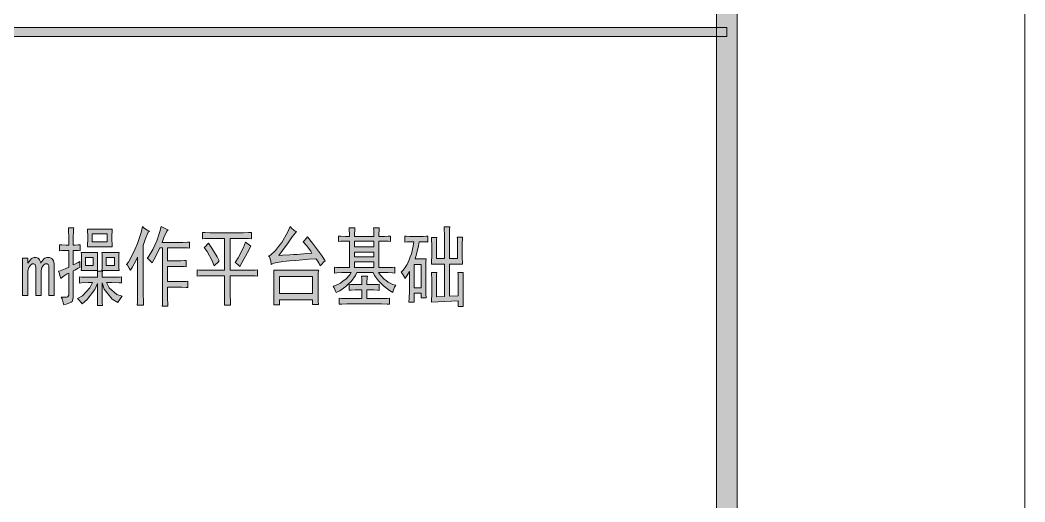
# Model space of a CAD drawing. Header units: millimetres. Extents: x 0 to 586, y 0 to 414.
# Drawn here: x 552.39 to 585.63, y 20.97 to 36.93 of the extents above; entities that cross this region are included whole.
import ezdxf

# ---------------------------------------------------------------- set-up
doc = ezdxf.new("R2010")
doc.units = ezdxf.units.MM

msp = doc.modelspace()

# ---------------------------------------------------------------- hatches: boundary and pattern name
h = msp.add_hatch(color=0)
h.dxf.hatch_style = 2
h.paths.add_polyline_path([(576.117861, 9.514417), (575.429944, 10.205861), (575.429944, 403.877639), (576.117861, 404.569083)])
h = msp.add_hatch(color=0)
h.dxf.hatch_style = 2
h.paths.add_polyline_path([(575.772139, 36.681833), (575.772139, 36.389028), (541.390417, 36.389028), (541.390417, 36.681833)])
h = msp.add_hatch(color=0)
h.dxf.hatch_style = 2
h.paths.add_polyline_path([(554.002222, 29.478111), (554.002222, 29.700361), (553.998694, 29.986111), (553.995167, 30.053139), (554.171556, 30.053139), (554.157444, 29.982583), (554.150389, 29.693306), (554.153917, 29.478111), (554.203306, 29.478111), (554.316194, 29.485167), (554.383222, 29.488694), (554.383222, 29.291139), (554.312667, 29.294667), (554.19625, 29.301722), (554.153917, 29.301722), (554.153917, 28.825472), (554.203306, 28.846639), (554.309139, 28.903083), (554.365583, 28.934833), (554.365583, 28.874861), (554.369111, 28.779611), (554.376167, 28.747861), (554.312667, 28.709056), (554.203306, 28.649083), (554.153917, 28.624389), (554.153917, 27.827111), (554.153917, 27.728333), (554.115111, 27.604861), (554.079833, 27.583694), (554.041028, 27.562528), (553.917556, 27.516667), (553.836417, 27.4955), (553.822306, 27.566056), (553.779972, 27.696583), (553.755278, 27.7495), (553.825833, 27.7495), (553.924611, 27.756556), (553.949306, 27.760083), (553.977528, 27.767139), (554.002222, 27.823583), (554.002222, 27.872972), (554.002222, 28.546778), (553.949306, 28.525611), (553.81525, 28.437417), (553.737639, 28.370389), (553.72, 28.437417), (553.684722, 28.557361), (553.667083, 28.613806), (553.72, 28.624389), (553.889333, 28.691417), (554.002222, 28.747861), (554.002222, 29.301722), (553.917556, 29.301722), (553.769389, 29.294667), (553.702361, 29.291139), (553.702361, 29.488694), (553.769389, 29.485167), (553.917556, 29.478111)])
h = msp.add_hatch(color=0)
h.paths.add_polyline_path([(555.438028, 30.010806), (555.4345, 29.936722), (555.430972, 29.795611), (555.430972, 29.721528), (555.430972, 29.650972), (555.4345, 29.499278), (555.438028, 29.421667), (554.623111, 29.421667), (554.626639, 29.506333), (554.633694, 29.6545), (554.633694, 29.721528), (554.633694, 29.795611), (554.626639, 29.936722), (554.623111, 30.010806)])
h.paths.add_polyline_path([(555.279278, 29.587472), (555.279278, 29.855583), (554.774806, 29.855583), (554.774806, 29.587472)])
h = msp.add_hatch(color=0)
h.dxf.hatch_style = 2
h.paths.add_polyline_path([(556.669222, 29.943778), (556.630417, 29.904972), (556.528111, 29.665083), (556.464611, 29.467528), (556.464611, 28.049361), (556.464611, 27.872972), (556.471667, 27.59075), (556.475194, 27.484917), (556.270583, 27.484917), (556.274111, 27.583694), (556.281167, 27.862389), (556.281167, 28.038778), (556.281167, 29.079472), (556.217667, 28.952472), (556.097722, 28.737278), (556.041278, 28.649083), (556.006, 28.712583), (555.9425, 28.807833), (555.917806, 28.836056), (555.97425, 28.913667), (556.115361, 29.171194), (556.1965, 29.351111), (556.277639, 29.531028), (556.401111, 29.897917), (556.439917, 30.088417), (556.489306, 30.049611), (556.602194, 29.975528)])
h = msp.add_hatch(color=0)
h.dxf.hatch_style = 2
h.paths.add_polyline_path([(557.290111, 29.986111), (557.247778, 29.943778), (557.149, 29.732111), (557.096083, 29.566306), (557.681694, 29.566306), (557.776944, 29.566306), (557.932167, 29.573361), (557.992139, 29.576889), (557.992139, 29.379333), (557.932167, 29.382861), (557.776944, 29.389917), (557.681694, 29.389917), (557.272472, 29.389917), (557.272472, 28.956), (557.635833, 28.956), (557.709917, 28.956), (557.836917, 28.963056), (557.882778, 28.970111), (557.882778, 28.758444), (557.826333, 28.7655), (557.702861, 28.769028), (557.635833, 28.769028), (557.272472, 28.769028), (557.272472, 28.271611), (557.653472, 28.271611), (557.741667, 28.271611), (557.889833, 28.275139), (557.946278, 28.282194), (557.946278, 28.070528), (557.889833, 28.077583), (557.745194, 28.081111), (557.664056, 28.081111), (557.272472, 28.081111), (557.272472, 27.872972), (557.272472, 27.71775), (557.276, 27.506083), (557.283056, 27.449639), (557.096083, 27.449639), (557.099611, 27.513139), (557.103139, 27.678944), (557.103139, 27.784778), (557.103139, 29.389917), (557.014944, 29.389917), (556.947917, 29.245278), (556.820917, 28.994806), (556.757417, 28.8925), (556.711556, 28.945417), (556.626889, 29.0195), (556.591611, 29.033611), (556.651583, 29.111222), (556.782111, 29.333472), (556.845611, 29.478111), (556.912639, 29.62275), (557.018472, 29.933194), (557.060806, 30.099), (557.127833, 30.060194), (557.240722, 30.00375)])
h = msp.add_hatch(color=0)
h.dxf.hatch_style = 2
h.paths.add_polyline_path([(561.534028, 29.922611), (561.49875, 29.887333), (561.396444, 29.756806), (561.329417, 29.6545), (561.265917, 29.555722), (561.075417, 29.294667), (560.948417, 29.135917), (561.068361, 29.139444), (561.311778, 29.153556), (561.438778, 29.164139), (561.56225, 29.171194), (561.865639, 29.195889), (562.049083, 29.213528), (562.013806, 29.280556), (561.865639, 29.467528), (561.756278, 29.587472), (561.791556, 29.615694), (561.862111, 29.700361), (561.897389, 29.756806), (562.066722, 29.538083), (562.363056, 29.139444), (562.490056, 28.956), (562.444194, 28.92425), (562.359528, 28.839583), (562.32425, 28.790194), (562.281917, 28.867806), (562.207833, 28.984222), (562.172556, 29.023028), (561.950306, 29.008917), (561.516389, 28.970111), (561.301194, 28.952472), (561.086, 28.931306), (560.786139, 28.874861), (560.701472, 28.836056), (560.683833, 28.941889), (560.6415, 29.086528), (560.613278, 29.125333), (560.676778, 29.1465), (560.842583, 29.301722), (560.944889, 29.43225), (561.050722, 29.566306), (561.237694, 29.894389), (561.322361, 30.088417), (561.385861, 30.024917), (561.491694, 29.943778)])
h = msp.add_hatch(color=0)
h.paths.add_polyline_path([(563.290861, 29.767389), (563.290861, 29.845), (563.283806, 29.986111), (563.280278, 30.053139), (563.46725, 30.053139), (563.463722, 29.982583), (563.456667, 29.837944), (563.456667, 29.767389), (564.095194, 29.767389), (564.095194, 29.845), (564.091667, 29.986111), (564.088139, 30.053139), (564.271583, 30.053139), (564.268056, 29.982583), (564.264528, 29.837944), (564.264528, 29.767389), (564.398583, 29.767389), (564.444444, 29.767389), (564.567917, 29.770917), (564.645528, 29.777972), (564.645528, 29.601583), (564.567917, 29.605111), (564.444444, 29.612167), (564.398583, 29.612167), (564.264528, 29.612167), (564.264528, 28.737278), (564.458556, 28.737278), (564.54675, 28.737278), (564.712556, 28.740806), (564.786639, 28.747861), (564.786639, 28.546778), (564.716083, 28.557361), (564.557333, 28.571472), (564.469139, 28.571472), (564.246889, 28.571472), (564.313917, 28.47975), (564.440917, 28.345694), (564.504417, 28.299833), (564.564389, 28.250444), (564.723139, 28.176361), (564.821917, 28.148139), (564.783111, 28.088167), (564.733722, 27.964694), (564.723139, 27.904722), (564.61025, 27.97175), (564.412694, 28.123444), (564.331556, 28.211639), (564.246889, 28.296306), (564.116361, 28.476222), (564.0705, 28.571472), (563.537806, 28.571472), (563.484889, 28.465639), (563.343778, 28.275139), (563.259111, 28.194), (563.170917, 28.109333), (562.966306, 27.964694), (562.846361, 27.904722), (562.83225, 27.954111), (562.782861, 28.059944), (562.747583, 28.116389), (562.825194, 28.137556), (562.991, 28.222222), (563.082722, 28.28925), (563.170917, 28.35275), (563.301444, 28.493861), (563.343778, 28.571472), (563.110944, 28.571472), (563.033333, 28.571472), (562.871056, 28.557361), (562.793444, 28.546778), (562.793444, 28.747861), (562.871056, 28.740806), (563.033333, 28.737278), (563.110944, 28.737278), (563.290861, 28.737278), (563.290861, 29.612167), (563.1815, 29.612167), (563.001583, 29.605111), (562.9275, 29.601583), (562.9275, 29.777972), (563.001583, 29.770917), (563.153278, 29.767389), (563.227361, 29.767389)])
h.paths.add_polyline_path([(564.095194, 28.737278), (564.095194, 28.92425), (563.456667, 28.92425), (563.456667, 28.737278)])
h.paths.add_polyline_path([(564.095194, 29.421667), (564.095194, 29.612167), (563.456667, 29.612167), (563.456667, 29.421667)])
h.paths.add_polyline_path([(564.095194, 29.090056), (564.095194, 29.245278), (563.456667, 29.245278), (563.456667, 29.090056)])
h = msp.add_hatch(color=0)
h.dxf.hatch_style = 2
h.paths.add_polyline_path([(566.176583, 29.732111), (566.173056, 29.665083), (566.169528, 29.499278), (566.169528, 29.4005), (566.169528, 29.033611), (566.434111, 29.033611), (566.434111, 29.732111), (566.430583, 29.827361), (566.42, 30.000222), (566.416472, 30.077833), (566.6105, 30.077833), (566.603444, 30.000222), (566.592861, 29.830889), (566.592861, 29.742694), (566.592861, 29.033611), (566.860972, 29.033611), (566.860972, 29.456944), (566.860972, 29.545139), (566.857444, 29.689778), (566.850389, 29.742694), (567.026778, 29.742694), (567.02325, 29.689778), (567.019722, 29.545139), (567.019722, 29.456944), (567.019722, 29.1465), (567.019722, 29.05125), (567.02325, 28.903083), (567.026778, 28.846639), (566.592861, 28.846639), (566.592861, 27.784778), (566.885667, 27.795361), (566.885667, 28.250444), (566.885667, 28.331583), (566.882139, 28.493861), (566.878611, 28.571472), (567.055, 28.571472), (567.051472, 28.497389), (567.047944, 28.349222), (567.047944, 28.271611), (567.047944, 27.872972), (567.047944, 27.760083), (567.051472, 27.544889), (567.055, 27.439056), (566.885667, 27.439056), (566.885667, 27.629556), (566.000194, 27.583694), (566.003722, 27.661306), (566.010778, 27.834167), (566.010778, 27.925889), (566.010778, 28.261028), (566.010778, 28.363333), (566.003722, 28.518556), (566.000194, 28.571472), (566.176583, 28.571472), (566.173056, 28.504444), (566.169528, 28.349222), (566.169528, 28.261028), (566.169528, 27.760083), (566.434111, 27.774194), (566.434111, 28.846639), (566.000194, 28.846639), (566.003722, 28.941889), (566.010778, 29.107694), (566.010778, 29.17825), (566.010778, 29.354639), (566.010778, 29.471056), (566.003722, 29.661556), (566.000194, 29.732111)])
h = msp.add_hatch(color=0)
h.dxf.hatch_style = 2
h.paths.add_polyline_path([(559.717222, 29.887333), (559.78425, 29.887333), (559.950056, 29.894389), (560.045306, 29.897917), (560.045306, 29.689778), (559.953583, 29.693306), (559.787778, 29.700361), (559.717222, 29.700361), (559.346806, 29.700361), (559.346806, 28.649083), (559.886556, 28.649083), (559.985333, 28.649083), (560.16525, 28.652611), (560.249917, 28.659667), (560.249917, 28.448), (560.16525, 28.455056), (559.985333, 28.458583), (559.886556, 28.458583), (559.346806, 28.458583), (559.346806, 27.950583), (559.346806, 27.827111), (559.350333, 27.594278), (559.353861, 27.484917), (559.152778, 27.484917), (559.156306, 27.594278), (559.159833, 27.827111), (559.159833, 27.950583), (559.159833, 28.458583), (558.51425, 28.458583), (558.45075, 28.458583), (558.316694, 28.455056), (558.246139, 28.448), (558.246139, 28.659667), (558.316694, 28.652611), (558.461333, 28.649083), (558.531889, 28.649083), (559.159833, 28.649083), (559.159833, 29.700361), (558.743556, 29.700361), (558.676528, 29.700361), (558.517778, 29.693306), (558.426056, 29.689778), (558.426056, 29.897917), (558.517778, 29.894389), (558.673, 29.887333), (558.732972, 29.887333)])
h = msp.add_hatch(color=0)
h.paths.add_polyline_path([(565.672111, 29.767389), (565.725028, 29.767389), (565.830861, 29.770917), (565.883778, 29.777972), (565.883778, 29.576889), (565.859083, 29.583944), (565.75325, 29.587472), (565.672111, 29.587472), (565.5945, 29.587472), (565.569806, 29.456944), (565.509833, 29.174722), (565.4675, 29.023028), (565.823806, 29.023028), (565.820278, 28.92425), (565.813222, 28.751389), (565.813222, 28.680833), (565.813222, 28.158722), (565.813222, 28.070528), (565.820278, 27.855333), (565.823806, 27.728333), (565.665056, 27.728333), (565.665056, 27.883556), (565.425167, 27.883556), (565.425167, 27.583694), (565.255833, 27.583694), (565.266417, 27.721278), (565.273472, 27.950583), (565.273472, 28.038778), (565.273472, 28.603222), (565.241722, 28.54325), (565.167639, 28.426833), (565.121778, 28.370389), (565.104139, 28.419778), (565.044167, 28.525611), (564.998306, 28.582056), (565.051222, 28.634972), (565.135889, 28.740806), (565.167639, 28.790194), (565.199389, 28.839583), (565.266417, 28.991278), (565.301694, 29.090056), (565.336972, 29.188833), (565.393417, 29.439306), (565.414583, 29.587472), (565.3405, 29.587472), (565.195861, 29.583944), (565.121778, 29.576889), (565.121778, 29.777972), (565.178222, 29.770917), (565.277, 29.767389), (565.326389, 29.767389)])
h.paths.add_polyline_path([(565.665056, 28.059944), (565.665056, 28.836056), (565.425167, 28.836056), (565.425167, 28.059944)])
h = msp.add_hatch(color=0)
h.dxf.hatch_style = 2
h.paths.add_polyline_path([(558.814111, 28.790194), (558.747083, 28.956), (558.584806, 29.262917), (558.486028, 29.4005), (558.521306, 29.43225), (558.591861, 29.506333), (558.627139, 29.545139), (558.740028, 29.379333), (558.916417, 29.086528), (558.983444, 28.956), (558.930528, 28.906611), (558.845861, 28.825472)])
h = msp.add_hatch(color=0)
h.dxf.hatch_style = 2
h.paths.add_polyline_path([(559.505556, 28.903083), (559.607861, 29.058306), (559.780722, 29.393444), (559.851278, 29.576889), (559.897139, 29.538083), (559.985333, 29.471056), (560.027667, 29.446361), (559.918306, 29.227639), (559.731333, 28.8925), (559.65725, 28.769028), (559.621972, 28.807833), (559.544361, 28.874861)])
h = msp.add_hatch(color=0)
h.dxf.hatch_style = 2
h.paths.add_polyline_path([(553.525972, 27.805944), (553.346056, 27.805944), (553.346056, 28.702), (553.346056, 28.737278), (553.339, 28.790194), (553.328417, 28.814889), (553.321361, 28.836056), (553.286083, 28.857222), (553.257861, 28.857222), (553.226111, 28.857222), (553.169667, 28.814889), (553.144972, 28.776083), (553.11675, 28.73375), (553.092056, 28.624389), (553.092056, 28.557361), (553.092056, 27.805944), (552.912139, 27.805944), (552.912139, 28.702), (552.912139, 28.737278), (552.905083, 28.790194), (552.8945, 28.814889), (552.887444, 28.836056), (552.852167, 28.857222), (552.823944, 28.857222), (552.792194, 28.857222), (552.73575, 28.814889), (552.711056, 28.776083), (552.682833, 28.73375), (552.654611, 28.624389), (552.654611, 28.557361), (552.654611, 27.805944), (552.478222, 27.805944), (552.478222, 29.047722), (552.654611, 29.047722), (552.654611, 28.878389), (552.679306, 28.92425), (552.732222, 28.994806), (552.763972, 29.0195), (552.792194, 29.044194), (552.859222, 29.068889), (552.8945, 29.068889), (552.929778, 29.068889), (552.98975, 29.044194), (553.014444, 29.0195), (553.039139, 28.994806), (553.070889, 28.92425), (553.081472, 28.878389), (553.102639, 28.92425), (553.155556, 28.994806), (553.183778, 29.0195), (553.212, 29.044194), (553.2755, 29.068889), (553.310778, 29.068889), (553.363694, 29.068889), (553.444833, 29.033611), (553.473056, 28.994806), (553.49775, 28.959528), (553.525972, 28.857222), (553.525972, 28.790194)])
h = msp.add_hatch(color=0)
h.paths.add_polyline_path([(554.4185, 28.634972), (554.425556, 28.712583), (554.429083, 28.864278), (554.429083, 28.934833), (554.429083, 29.012444), (554.425556, 29.164139), (554.4185, 29.234694), (554.95825, 29.234694), (554.954722, 29.164139), (554.951194, 29.012444), (554.951194, 28.934833), (554.951194, 28.864278), (554.954722, 28.712583), (554.95825, 28.634972)])
h.paths.add_polyline_path([(554.810083, 28.804306), (554.810083, 29.068889), (554.559611, 29.068889), (554.559611, 28.804306)])
h = msp.add_hatch(color=0)
h.paths.add_polyline_path([(555.667333, 29.234694), (555.663806, 29.164139), (555.660278, 29.012444), (555.660278, 28.934833), (555.660278, 28.864278), (555.663806, 28.712583), (555.667333, 28.634972), (555.102889, 28.634972), (555.106417, 28.712583), (555.109944, 28.864278), (555.109944, 28.934833), (555.109944, 29.012444), (555.106417, 29.164139), (555.102889, 29.234694)])
h.paths.add_polyline_path([(555.519167, 28.804306), (555.519167, 29.068889), (555.244, 29.068889), (555.244, 28.804306)])
h = msp.add_hatch(color=0)
h.dxf.hatch_style = 2
h.paths.add_polyline_path([(554.95825, 28.41625), (554.95825, 28.455056), (554.954722, 28.553833), (554.951194, 28.613806), (555.120528, 28.613806), (555.113472, 28.553833), (555.109944, 28.455056), (555.109944, 28.41625), (555.360417, 28.41625), (555.677917, 28.419778), (555.748472, 28.426833), (555.748472, 28.22575), (555.667333, 28.232806), (555.420389, 28.236333), (555.251056, 28.236333), (555.335722, 28.067), (555.59325, 27.837694), (555.766111, 27.784778), (555.723778, 27.735389), (555.65675, 27.629556), (555.632056, 27.573111), (555.438028, 27.689528), (555.176972, 28.017611), (555.109944, 28.22575), (555.109944, 27.943528), (555.113472, 27.566056), (555.120528, 27.474333), (554.951194, 27.474333), (554.954722, 27.573111), (554.95825, 27.94), (554.95825, 28.204583), (554.870056, 28.010556), (554.616056, 27.671889), (554.446722, 27.52725), (554.414972, 27.580167), (554.340889, 27.668361), (554.295028, 27.707167), (554.453778, 27.795361), (554.70425, 28.059944), (554.792444, 28.236333), (554.64075, 28.236333), (554.425556, 28.22575), (554.358528, 28.215167), (554.358528, 28.426833), (554.429083, 28.419778), (554.728944, 28.41625)])
h = msp.add_hatch(color=0)
h.paths.add_polyline_path([(562.26075, 28.649083), (562.257222, 28.546778), (562.253694, 28.261028), (562.253694, 28.070528), (562.253694, 27.887083), (562.257222, 27.604861), (562.26075, 27.506083), (562.066722, 27.506083), (562.066722, 27.661306), (560.976639, 27.661306), (560.976639, 27.4955), (560.782611, 27.4955), (560.786139, 27.580167), (560.789667, 27.834167), (560.789667, 28.0035), (560.789667, 28.183417), (560.786139, 28.504444), (560.782611, 28.649083)])
h.paths.add_polyline_path([(562.066722, 27.872972), (562.066722, 28.437417), (560.976639, 28.437417), (560.976639, 27.872972)])
h = msp.add_hatch(color=0)
h.dxf.hatch_style = 2
h.paths.add_polyline_path([(563.696556, 28.172833), (563.696556, 28.22575), (563.693028, 28.363333), (563.6895, 28.448), (563.883528, 28.448), (563.872944, 28.388028), (563.865889, 28.250444), (563.865889, 28.172833), (564.035222, 28.172833), (564.095194, 28.172833), (564.215139, 28.176361), (564.271583, 28.183417), (564.271583, 27.97175), (564.215139, 27.982333), (564.091667, 27.992917), (564.024639, 27.992917), (563.865889, 27.992917), (563.865889, 27.707167), (564.246889, 27.707167), (564.349194, 27.707167), (564.532639, 27.710694), (564.617306, 27.71775), (564.617306, 27.516667), (564.532639, 27.523722), (564.349194, 27.52725), (564.246889, 27.52725), (563.290861, 27.52725), (563.199139, 27.52725), (563.033333, 27.523722), (562.952194, 27.516667), (562.952194, 27.71775), (563.026278, 27.710694), (563.195611, 27.707167), (563.290861, 27.707167), (563.696556, 27.707167), (563.696556, 27.992917), (563.555444, 27.992917), (563.481361, 27.992917), (563.343778, 27.989389), (563.280278, 27.982333), (563.280278, 28.183417), (563.343778, 28.176361), (563.470778, 28.172833), (563.537806, 28.172833)])

# ---------------------------------------------------------------- linework, layer by layer
at = {"color": 0, "lineweight": 0}
for points in [[(0, 0), (585.632278, 0), (585.632278, 414.0835), (0, 414.0835)], [(576.117861, 9.514417), (575.429944, 10.205861), (575.429944, 403.877639), (576.117861, 404.569083)], [(575.772139, 36.681833), (575.772139, 36.389028), (541.390417, 36.389028), (541.390417, 36.681833)], [(554.002222, 29.478111), (554.002222, 29.700361), (553.998694, 29.986111), (553.995167, 30.053139), (554.171556, 30.053139), (554.157444, 29.982583), (554.150389, 29.693306), (554.153917, 29.478111), (554.203306, 29.478111), (554.316194, 29.485167), (554.383222, 29.488694), (554.383222, 29.291139), (554.312667, 29.294667), (554.19625, 29.301722), (554.153917, 29.301722), (554.153917, 28.825472), (554.203306, 28.846639), (554.309139, 28.903083), (554.365583, 28.934833), (554.365583, 28.874861), (554.369111, 28.779611), (554.376167, 28.747861), (554.312667, 28.709056), (554.203306, 28.649083), (554.153917, 28.624389), (554.153917, 27.827111), (554.153917, 27.728333), (554.115111, 27.604861), (554.079833, 27.583694), (554.041028, 27.562528), (553.917556, 27.516667), (553.836417, 27.4955), (553.822306, 27.566056), (553.779972, 27.696583), (553.755278, 27.7495), (553.825833, 27.7495), (553.924611, 27.756556), (553.949306, 27.760083), (553.977528, 27.767139), (554.002222, 27.823583), (554.002222, 27.872972), (554.002222, 28.546778), (553.949306, 28.525611), (553.81525, 28.437417), (553.737639, 28.370389), (553.72, 28.437417), (553.684722, 28.557361), (553.667083, 28.613806), (553.72, 28.624389), (553.889333, 28.691417), (554.002222, 28.747861), (554.002222, 29.301722), (553.917556, 29.301722), (553.769389, 29.294667), (553.702361, 29.291139), (553.702361, 29.488694), (553.769389, 29.485167), (553.917556, 29.478111)], [(555.438028, 30.010806), (555.4345, 29.936722), (555.430972, 29.795611), (555.430972, 29.721528), (555.430972, 29.650972), (555.4345, 29.499278), (555.438028, 29.421667), (554.623111, 29.421667), (554.626639, 29.506333), (554.633694, 29.6545), (554.633694, 29.721528), (554.633694, 29.795611), (554.626639, 29.936722), (554.623111, 30.010806)], [(556.669222, 29.943778), (556.630417, 29.904972), (556.528111, 29.665083), (556.464611, 29.467528), (556.464611, 28.049361), (556.464611, 27.872972), (556.471667, 27.59075), (556.475194, 27.484917), (556.270583, 27.484917), (556.274111, 27.583694), (556.281167, 27.862389), (556.281167, 28.038778), (556.281167, 29.079472), (556.217667, 28.952472), (556.097722, 28.737278), (556.041278, 28.649083), (556.006, 28.712583), (555.9425, 28.807833), (555.917806, 28.836056), (555.97425, 28.913667), (556.115361, 29.171194), (556.1965, 29.351111), (556.277639, 29.531028), (556.401111, 29.897917), (556.439917, 30.088417), (556.489306, 30.049611), (556.602194, 29.975528)], [(557.290111, 29.986111), (557.247778, 29.943778), (557.149, 29.732111), (557.096083, 29.566306), (557.681694, 29.566306), (557.776944, 29.566306), (557.932167, 29.573361), (557.992139, 29.576889), (557.992139, 29.379333), (557.932167, 29.382861), (557.776944, 29.389917), (557.681694, 29.389917), (557.272472, 29.389917), (557.272472, 28.956), (557.635833, 28.956), (557.709917, 28.956), (557.836917, 28.963056), (557.882778, 28.970111), (557.882778, 28.758444), (557.826333, 28.7655), (557.702861, 28.769028), (557.635833, 28.769028), (557.272472, 28.769028), (557.272472, 28.271611), (557.653472, 28.271611), (557.741667, 28.271611), (557.889833, 28.275139), (557.946278, 28.282194), (557.946278, 28.070528), (557.889833, 28.077583), (557.745194, 28.081111), (557.664056, 28.081111), (557.272472, 28.081111), (557.272472, 27.872972), (557.272472, 27.71775), (557.276, 27.506083), (557.283056, 27.449639), (557.096083, 27.449639), (557.099611, 27.513139), (557.103139, 27.678944), (557.103139, 27.784778), (557.103139, 29.389917), (557.014944, 29.389917), (556.947917, 29.245278), (556.820917, 28.994806), (556.757417, 28.8925), (556.711556, 28.945417), (556.626889, 29.0195), (556.591611, 29.033611), (556.651583, 29.111222), (556.782111, 29.333472), (556.845611, 29.478111), (556.912639, 29.62275), (557.018472, 29.933194), (557.060806, 30.099), (557.127833, 30.060194), (557.240722, 30.00375)], [(561.534028, 29.922611), (561.49875, 29.887333), (561.396444, 29.756806), (561.329417, 29.6545), (561.265917, 29.555722), (561.075417, 29.294667), (560.948417, 29.135917), (561.068361, 29.139444), (561.311778, 29.153556), (561.438778, 29.164139), (561.56225, 29.171194), (561.865639, 29.195889), (562.049083, 29.213528), (562.013806, 29.280556), (561.865639, 29.467528), (561.756278, 29.587472), (561.791556, 29.615694), (561.862111, 29.700361), (561.897389, 29.756806), (562.066722, 29.538083), (562.363056, 29.139444), (562.490056, 28.956), (562.444194, 28.92425), (562.359528, 28.839583), (562.32425, 28.790194), (562.281917, 28.867806), (562.207833, 28.984222), (562.172556, 29.023028), (561.950306, 29.008917), (561.516389, 28.970111), (561.301194, 28.952472), (561.086, 28.931306), (560.786139, 28.874861), (560.701472, 28.836056), (560.683833, 28.941889), (560.6415, 29.086528), (560.613278, 29.125333), (560.676778, 29.1465), (560.842583, 29.301722), (560.944889, 29.43225), (561.050722, 29.566306), (561.237694, 29.894389), (561.322361, 30.088417), (561.385861, 30.024917), (561.491694, 29.943778)], [(563.290861, 29.767389), (563.290861, 29.845), (563.283806, 29.986111), (563.280278, 30.053139), (563.46725, 30.053139), (563.463722, 29.982583), (563.456667, 29.837944), (563.456667, 29.767389), (564.095194, 29.767389), (564.095194, 29.845), (564.091667, 29.986111), (564.088139, 30.053139), (564.271583, 30.053139), (564.268056, 29.982583), (564.264528, 29.837944), (564.264528, 29.767389), (564.398583, 29.767389), (564.444444, 29.767389), (564.567917, 29.770917), (564.645528, 29.777972), (564.645528, 29.601583), (564.567917, 29.605111), (564.444444, 29.612167), (564.398583, 29.612167), (564.264528, 29.612167), (564.264528, 28.737278), (564.458556, 28.737278), (564.54675, 28.737278), (564.712556, 28.740806), (564.786639, 28.747861), (564.786639, 28.546778), (564.716083, 28.557361), (564.557333, 28.571472), (564.469139, 28.571472), (564.246889, 28.571472), (564.313917, 28.47975), (564.440917, 28.345694), (564.504417, 28.299833), (564.564389, 28.250444), (564.723139, 28.176361), (564.821917, 28.148139), (564.783111, 28.088167), (564.733722, 27.964694), (564.723139, 27.904722), (564.61025, 27.97175), (564.412694, 28.123444), (564.331556, 28.211639), (564.246889, 28.296306), (564.116361, 28.476222), (564.0705, 28.571472), (563.537806, 28.571472), (563.484889, 28.465639), (563.343778, 28.275139), (563.259111, 28.194), (563.170917, 28.109333), (562.966306, 27.964694), (562.846361, 27.904722), (562.83225, 27.954111), (562.782861, 28.059944), (562.747583, 28.116389), (562.825194, 28.137556), (562.991, 28.222222), (563.082722, 28.28925), (563.170917, 28.35275), (563.301444, 28.493861), (563.343778, 28.571472), (563.110944, 28.571472), (563.033333, 28.571472), (562.871056, 28.557361), (562.793444, 28.546778), (562.793444, 28.747861), (562.871056, 28.740806), (563.033333, 28.737278), (563.110944, 28.737278), (563.290861, 28.737278), (563.290861, 29.612167), (563.1815, 29.612167), (563.001583, 29.605111), (562.9275, 29.601583), (562.9275, 29.777972), (563.001583, 29.770917), (563.153278, 29.767389), (563.227361, 29.767389)], [(566.176583, 29.732111), (566.173056, 29.665083), (566.169528, 29.499278), (566.169528, 29.4005), (566.169528, 29.033611), (566.434111, 29.033611), (566.434111, 29.732111), (566.430583, 29.827361), (566.42, 30.000222), (566.416472, 30.077833), (566.6105, 30.077833), (566.603444, 30.000222), (566.592861, 29.830889), (566.592861, 29.742694), (566.592861, 29.033611), (566.860972, 29.033611), (566.860972, 29.456944), (566.860972, 29.545139), (566.857444, 29.689778), (566.850389, 29.742694), (567.026778, 29.742694), (567.02325, 29.689778), (567.019722, 29.545139), (567.019722, 29.456944), (567.019722, 29.1465), (567.019722, 29.05125), (567.02325, 28.903083), (567.026778, 28.846639), (566.592861, 28.846639), (566.592861, 27.784778), (566.885667, 27.795361), (566.885667, 28.250444), (566.885667, 28.331583), (566.882139, 28.493861), (566.878611, 28.571472), (567.055, 28.571472), (567.051472, 28.497389), (567.047944, 28.349222), (567.047944, 28.271611), (567.047944, 27.872972), (567.047944, 27.760083), (567.051472, 27.544889), (567.055, 27.439056), (566.885667, 27.439056), (566.885667, 27.629556), (566.000194, 27.583694), (566.003722, 27.661306), (566.010778, 27.834167), (566.010778, 27.925889), (566.010778, 28.261028), (566.010778, 28.363333), (566.003722, 28.518556), (566.000194, 28.571472), (566.176583, 28.571472), (566.173056, 28.504444), (566.169528, 28.349222), (566.169528, 28.261028), (566.169528, 27.760083), (566.434111, 27.774194), (566.434111, 28.846639), (566.000194, 28.846639), (566.003722, 28.941889), (566.010778, 29.107694), (566.010778, 29.17825), (566.010778, 29.354639), (566.010778, 29.471056), (566.003722, 29.661556), (566.000194, 29.732111)], [(555.279278, 29.587472), (555.279278, 29.855583), (554.774806, 29.855583), (554.774806, 29.587472)], [(559.717222, 29.887333), (559.78425, 29.887333), (559.950056, 29.894389), (560.045306, 29.897917), (560.045306, 29.689778), (559.953583, 29.693306), (559.787778, 29.700361), (559.717222, 29.700361), (559.346806, 29.700361), (559.346806, 28.649083), (559.886556, 28.649083), (559.985333, 28.649083), (560.16525, 28.652611), (560.249917, 28.659667), (560.249917, 28.448), (560.16525, 28.455056), (559.985333, 28.458583), (559.886556, 28.458583), (559.346806, 28.458583), (559.346806, 27.950583), (559.346806, 27.827111), (559.350333, 27.594278), (559.353861, 27.484917), (559.152778, 27.484917), (559.156306, 27.594278), (559.159833, 27.827111), (559.159833, 27.950583), (559.159833, 28.458583), (558.51425, 28.458583), (558.45075, 28.458583), (558.316694, 28.455056), (558.246139, 28.448), (558.246139, 28.659667), (558.316694, 28.652611), (558.461333, 28.649083), (558.531889, 28.649083), (559.159833, 28.649083), (559.159833, 29.700361), (558.743556, 29.700361), (558.676528, 29.700361), (558.517778, 29.693306), (558.426056, 29.689778), (558.426056, 29.897917), (558.517778, 29.894389), (558.673, 29.887333), (558.732972, 29.887333)], [(564.095194, 29.421667), (564.095194, 29.612167), (563.456667, 29.612167), (563.456667, 29.421667)], [(565.672111, 29.767389), (565.725028, 29.767389), (565.830861, 29.770917), (565.883778, 29.777972), (565.883778, 29.576889), (565.859083, 29.583944), (565.75325, 29.587472), (565.672111, 29.587472), (565.5945, 29.587472), (565.569806, 29.456944), (565.509833, 29.174722), (565.4675, 29.023028), (565.823806, 29.023028), (565.820278, 28.92425), (565.813222, 28.751389), (565.813222, 28.680833), (565.813222, 28.158722), (565.813222, 28.070528), (565.820278, 27.855333), (565.823806, 27.728333), (565.665056, 27.728333), (565.665056, 27.883556), (565.425167, 27.883556), (565.425167, 27.583694), (565.255833, 27.583694), (565.266417, 27.721278), (565.273472, 27.950583), (565.273472, 28.038778), (565.273472, 28.603222), (565.241722, 28.54325), (565.167639, 28.426833), (565.121778, 28.370389), (565.104139, 28.419778), (565.044167, 28.525611), (564.998306, 28.582056), (565.051222, 28.634972), (565.135889, 28.740806), (565.167639, 28.790194), (565.199389, 28.839583), (565.266417, 28.991278), (565.301694, 29.090056), (565.336972, 29.188833), (565.393417, 29.439306), (565.414583, 29.587472), (565.3405, 29.587472), (565.195861, 29.583944), (565.121778, 29.576889), (565.121778, 29.777972), (565.178222, 29.770917), (565.277, 29.767389), (565.326389, 29.767389)], [(558.814111, 28.790194), (558.747083, 28.956), (558.584806, 29.262917), (558.486028, 29.4005), (558.521306, 29.43225), (558.591861, 29.506333), (558.627139, 29.545139), (558.740028, 29.379333), (558.916417, 29.086528), (558.983444, 28.956), (558.930528, 28.906611), (558.845861, 28.825472)], [(559.505556, 28.903083), (559.607861, 29.058306), (559.780722, 29.393444), (559.851278, 29.576889), (559.897139, 29.538083), (559.985333, 29.471056), (560.027667, 29.446361), (559.918306, 29.227639), (559.731333, 28.8925), (559.65725, 28.769028), (559.621972, 28.807833), (559.544361, 28.874861)], [(553.525972, 27.805944), (553.346056, 27.805944), (553.346056, 28.702), (553.346056, 28.737278), (553.339, 28.790194), (553.328417, 28.814889), (553.321361, 28.836056), (553.286083, 28.857222), (553.257861, 28.857222), (553.226111, 28.857222), (553.169667, 28.814889), (553.144972, 28.776083), (553.11675, 28.73375), (553.092056, 28.624389), (553.092056, 28.557361), (553.092056, 27.805944), (552.912139, 27.805944), (552.912139, 28.702), (552.912139, 28.737278), (552.905083, 28.790194), (552.8945, 28.814889), (552.887444, 28.836056), (552.852167, 28.857222), (552.823944, 28.857222), (552.792194, 28.857222), (552.73575, 28.814889), (552.711056, 28.776083), (552.682833, 28.73375), (552.654611, 28.624389), (552.654611, 28.557361), (552.654611, 27.805944), (552.478222, 27.805944), (552.478222, 29.047722), (552.654611, 29.047722), (552.654611, 28.878389), (552.679306, 28.92425), (552.732222, 28.994806), (552.763972, 29.0195), (552.792194, 29.044194), (552.859222, 29.068889), (552.8945, 29.068889), (552.929778, 29.068889), (552.98975, 29.044194), (553.014444, 29.0195), (553.039139, 28.994806), (553.070889, 28.92425), (553.081472, 28.878389), (553.102639, 28.92425), (553.155556, 28.994806), (553.183778, 29.0195), (553.212, 29.044194), (553.2755, 29.068889), (553.310778, 29.068889), (553.363694, 29.068889), (553.444833, 29.033611), (553.473056, 28.994806), (553.49775, 28.959528), (553.525972, 28.857222), (553.525972, 28.790194)], [(554.4185, 28.634972), (554.425556, 28.712583), (554.429083, 28.864278), (554.429083, 28.934833), (554.429083, 29.012444), (554.425556, 29.164139), (554.4185, 29.234694), (554.95825, 29.234694), (554.954722, 29.164139), (554.951194, 29.012444), (554.951194, 28.934833), (554.951194, 28.864278), (554.954722, 28.712583), (554.95825, 28.634972)], [(554.810083, 28.804306), (554.810083, 29.068889), (554.559611, 29.068889), (554.559611, 28.804306)], [(555.667333, 29.234694), (555.663806, 29.164139), (555.660278, 29.012444), (555.660278, 28.934833), (555.660278, 28.864278), (555.663806, 28.712583), (555.667333, 28.634972), (555.102889, 28.634972), (555.106417, 28.712583), (555.109944, 28.864278), (555.109944, 28.934833), (555.109944, 29.012444), (555.106417, 29.164139), (555.102889, 29.234694)], [(555.519167, 28.804306), (555.519167, 29.068889), (555.244, 29.068889), (555.244, 28.804306)], [(564.095194, 29.090056), (564.095194, 29.245278), (563.456667, 29.245278), (563.456667, 29.090056)], [(564.095194, 28.737278), (564.095194, 28.92425), (563.456667, 28.92425), (563.456667, 28.737278)], [(554.95825, 28.41625), (554.95825, 28.455056), (554.954722, 28.553833), (554.951194, 28.613806), (555.120528, 28.613806), (555.113472, 28.553833), (555.109944, 28.455056), (555.109944, 28.41625), (555.360417, 28.41625), (555.677917, 28.419778), (555.748472, 28.426833), (555.748472, 28.22575), (555.667333, 28.232806), (555.420389, 28.236333), (555.251056, 28.236333), (555.335722, 28.067), (555.59325, 27.837694), (555.766111, 27.784778), (555.723778, 27.735389), (555.65675, 27.629556), (555.632056, 27.573111), (555.438028, 27.689528), (555.176972, 28.017611), (555.109944, 28.22575), (555.109944, 27.943528), (555.113472, 27.566056), (555.120528, 27.474333), (554.951194, 27.474333), (554.954722, 27.573111), (554.95825, 27.94), (554.95825, 28.204583), (554.870056, 28.010556), (554.616056, 27.671889), (554.446722, 27.52725), (554.414972, 27.580167), (554.340889, 27.668361), (554.295028, 27.707167), (554.453778, 27.795361), (554.70425, 28.059944), (554.792444, 28.236333), (554.64075, 28.236333), (554.425556, 28.22575), (554.358528, 28.215167), (554.358528, 28.426833), (554.429083, 28.419778), (554.728944, 28.41625)], [(562.26075, 28.649083), (562.257222, 28.546778), (562.253694, 28.261028), (562.253694, 28.070528), (562.253694, 27.887083), (562.257222, 27.604861), (562.26075, 27.506083), (562.066722, 27.506083), (562.066722, 27.661306), (560.976639, 27.661306), (560.976639, 27.4955), (560.782611, 27.4955), (560.786139, 27.580167), (560.789667, 27.834167), (560.789667, 28.0035), (560.789667, 28.183417), (560.786139, 28.504444), (560.782611, 28.649083)], [(565.665056, 28.059944), (565.665056, 28.836056), (565.425167, 28.836056), (565.425167, 28.059944)], [(562.066722, 27.872972), (562.066722, 28.437417), (560.976639, 28.437417), (560.976639, 27.872972)], [(563.696556, 28.172833), (563.696556, 28.22575), (563.693028, 28.363333), (563.6895, 28.448), (563.883528, 28.448), (563.872944, 28.388028), (563.865889, 28.250444), (563.865889, 28.172833), (564.035222, 28.172833), (564.095194, 28.172833), (564.215139, 28.176361), (564.271583, 28.183417), (564.271583, 27.97175), (564.215139, 27.982333), (564.091667, 27.992917), (564.024639, 27.992917), (563.865889, 27.992917), (563.865889, 27.707167), (564.246889, 27.707167), (564.349194, 27.707167), (564.532639, 27.710694), (564.617306, 27.71775), (564.617306, 27.516667), (564.532639, 27.523722), (564.349194, 27.52725), (564.246889, 27.52725), (563.290861, 27.52725), (563.199139, 27.52725), (563.033333, 27.523722), (562.952194, 27.516667), (562.952194, 27.71775), (563.026278, 27.710694), (563.195611, 27.707167), (563.290861, 27.707167), (563.696556, 27.707167), (563.696556, 27.992917), (563.555444, 27.992917), (563.481361, 27.992917), (563.343778, 27.989389), (563.280278, 27.982333), (563.280278, 28.183417), (563.343778, 28.176361), (563.470778, 28.172833), (563.537806, 28.172833)]]:
    msp.add_lwpolyline(points, close=True, dxfattribs=at)

doc.saveas('drawing.dxf')
